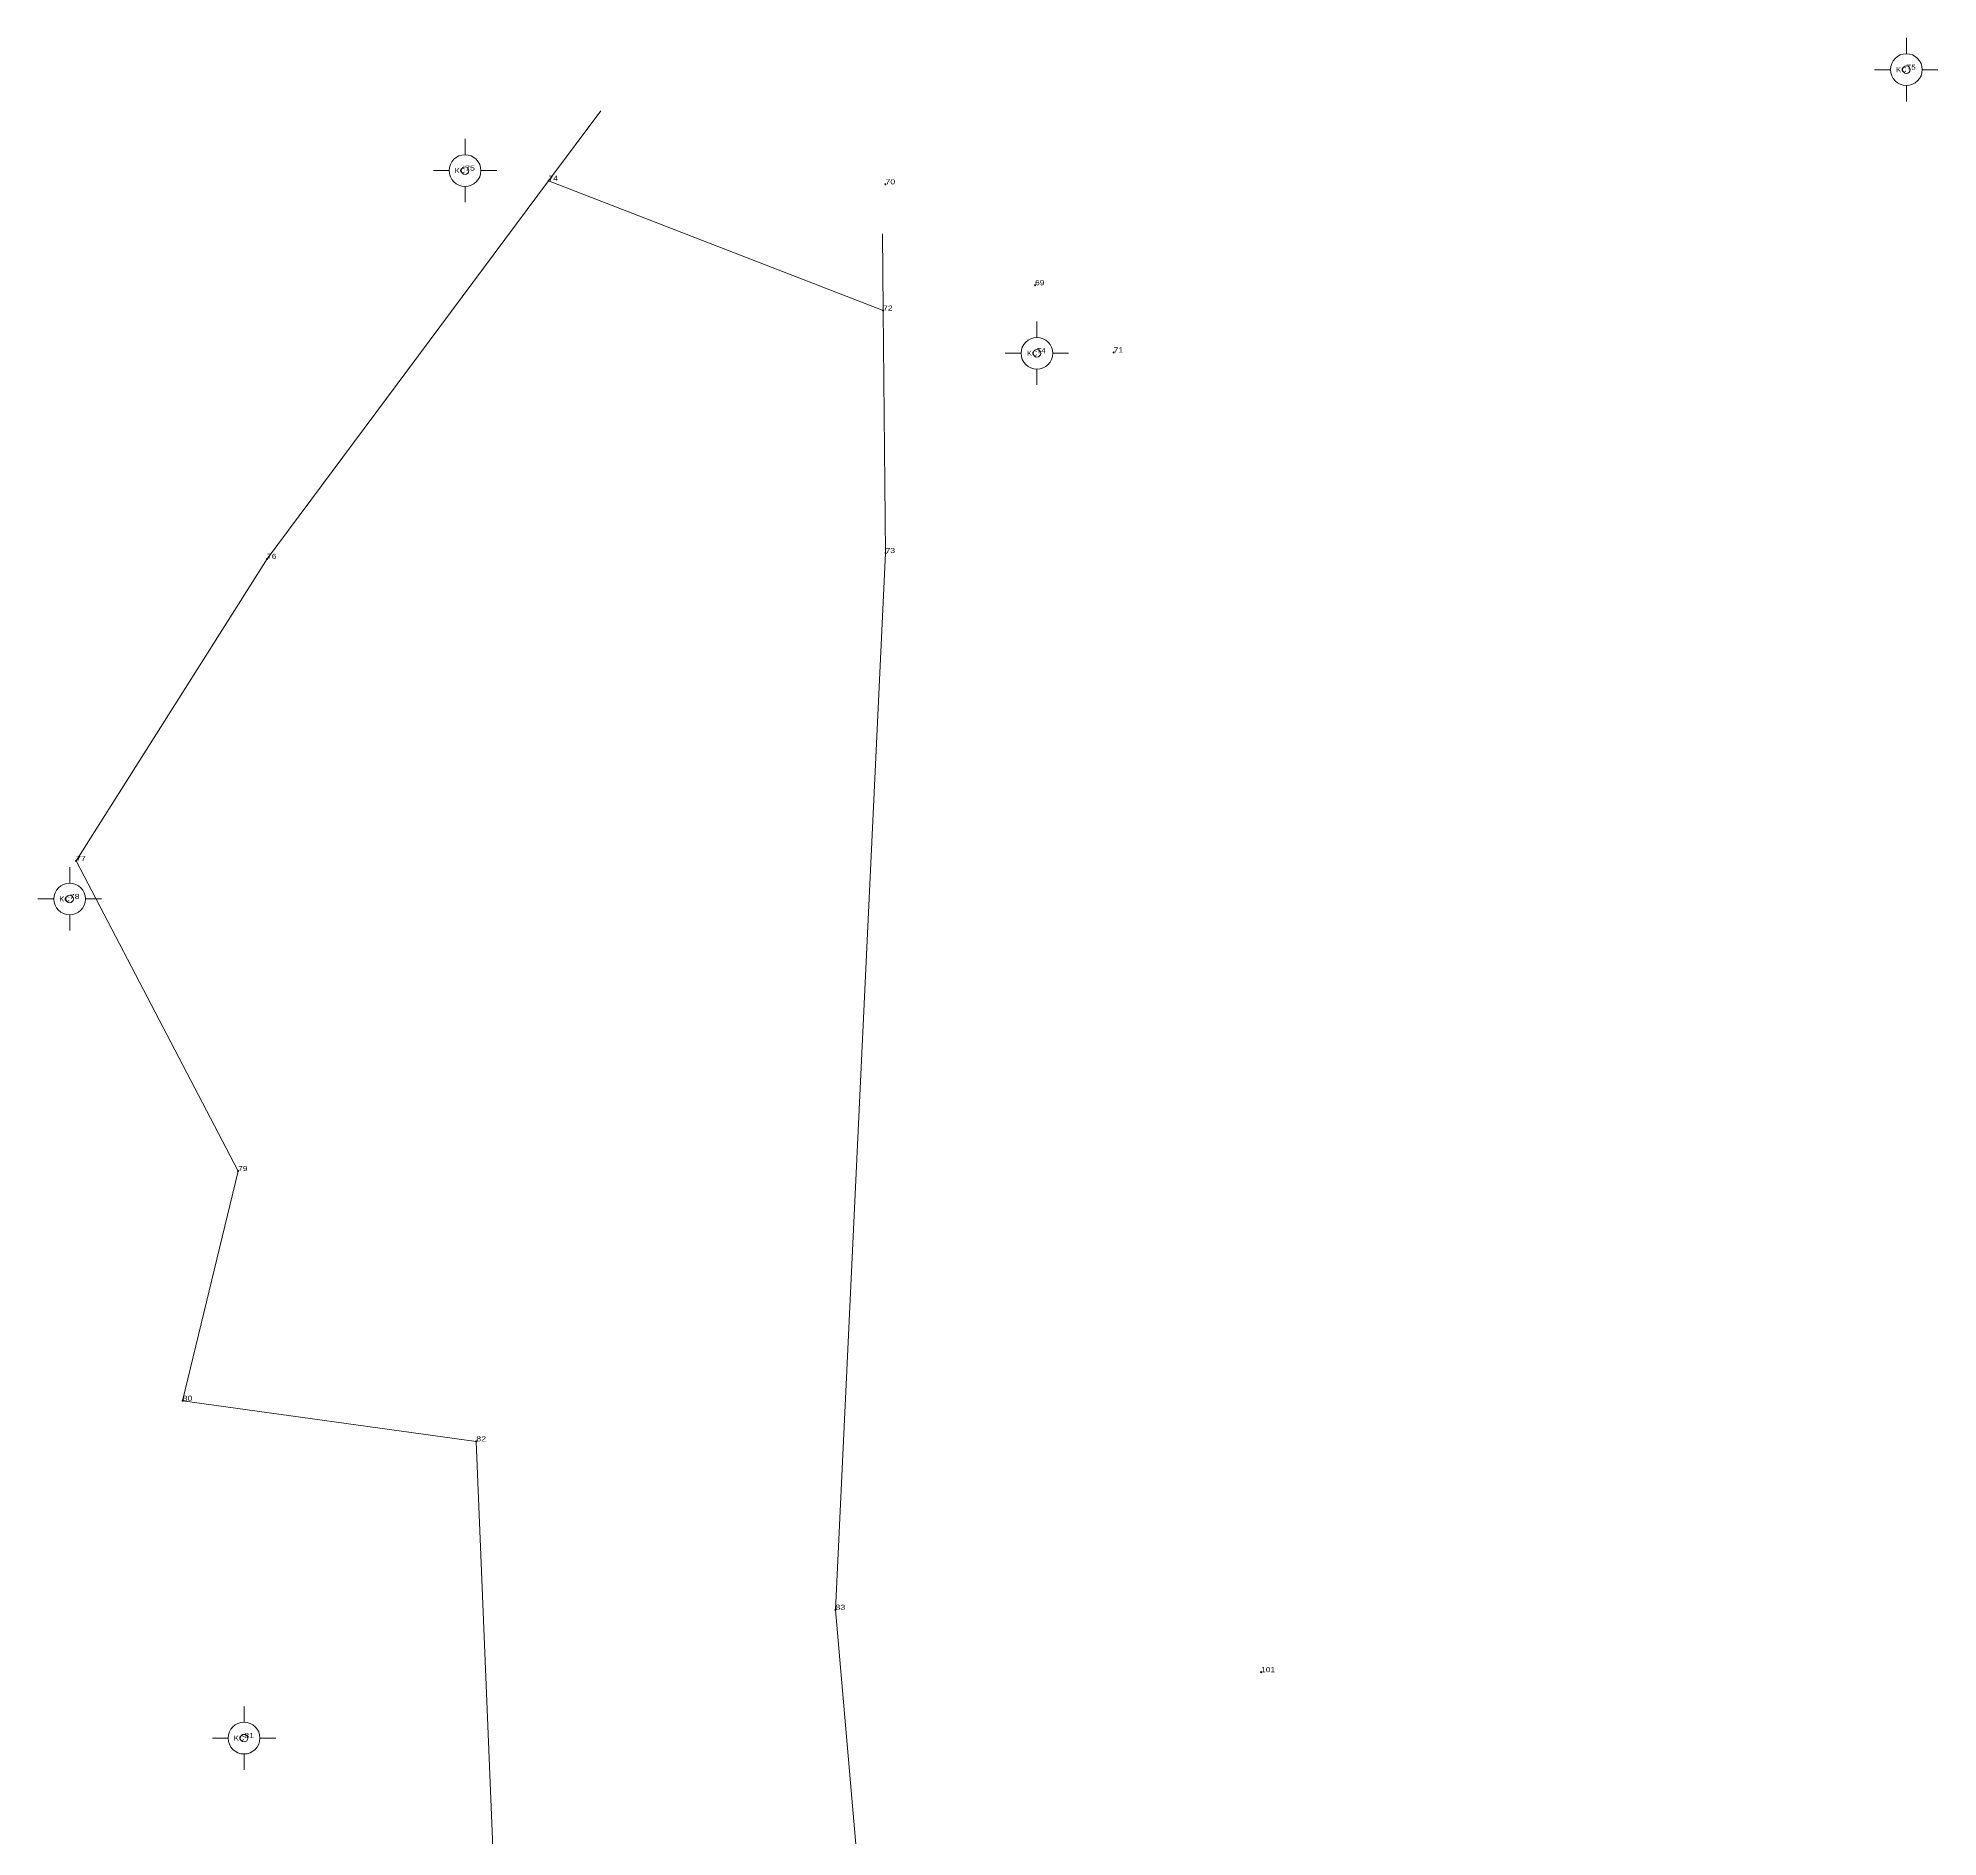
# Model space of a CAD drawing. Header units: metres. Extents: x 548092 to 552280, y 1838216 to 1839989.
# Drawn here: x 550333.2 to 550408.1, y 1838362.9 to 1838433.8 of the extents above; entities that cross this region are included whole.
import ezdxf
from ezdxf.enums import TextEntityAlignment as Align

# ---------------------------------------------------------------- set-up
doc = ezdxf.new("R2010")
doc.units = ezdxf.units.M
doc.header["$LTSCALE"] = 0.08
doc.header["$PDMODE"] = 32
doc.header["$PDSIZE"] = 0.04
for name, color, linetype, lineweight in [('10', 7, 'Continuous', 13), ('2', 7, 'Continuous', 13), ('7', 7, 'Continuous', 13)]:
    doc.layers.add(name, color=color, linetype=linetype, lineweight=lineweight)
doc.layers.add('12', color=7, linetype='Continuous')
doc.layers.add('9', color=7, linetype='Continuous')

msp = doc.modelspace()

# ---------------------------------------------------------------- linework, layer by layer
at = {"layer": '10'}
msp.add_lwpolyline([(550366.51, 1838423.08), (550353.32, 1838428.2), (550342.22, 1838413.29), (550334.69, 1838401.38), (550341.08, 1838389.15), (550338.89, 1838380.09), (550350.47, 1838378.49), (550351.26, 1838359.27), (550350.7, 1838349.13), (550354.25, 1838343.68), (550354.61, 1838332.53), (550355.41, 1838323.61), (550354.27, 1838307.29), (550350.91, 1838291.97), (550384.6, 1838299.21), (550382.67, 1838315.04), (550383.42, 1838317.94), (550378.77, 1838323.68), (550377.08, 1838334.88), (550381.74, 1838346.78), (550380.48, 1838360.54), (550365.55, 1838361.24), (550364.63, 1838371.85), (550366.61, 1838413.52)], close=True, dxfattribs=at)
at = {"layer": '2'}
for p, q in [((550355.38, 1838430.96), (550353.32, 1838428.2)), ((550366.48, 1838426.11), (550366.51, 1838423.08))]:
    msp.add_line(p, q, dxfattribs=at)
at = {"layer": '7'}
for p, q in [((550406.86, 1838433.21), (550406.86, 1838433.83)), ((550406.23, 1838432.58), (550405.6, 1838432.58)), ((550408.1, 1838432.58), (550407.48, 1838432.58)), ((550406.86, 1838431.33), (550406.86, 1838431.96)), ((550350.03, 1838429.23), (550350.03, 1838429.85)), ((550349.4, 1838428.6), (550348.78, 1838428.6)), ((550351.28, 1838428.6), (550350.65, 1838428.6)), ((550350.03, 1838427.35), (550350.03, 1838427.98)), ((550372.57, 1838422.02), (550372.57, 1838422.65)), ((550371.95, 1838421.4), (550371.32, 1838421.4)), ((550373.82, 1838421.4), (550373.2, 1838421.4)), ((550372.57, 1838420.15), (550372.57, 1838420.77)), ((550334.44, 1838400.5), (550334.44, 1838401.13)), ((550333.81, 1838399.88), (550333.19, 1838399.88)), ((550335.69, 1838399.88), (550335.06, 1838399.88)), ((550334.44, 1838398.63), (550334.44, 1838399.26)), ((550341.32, 1838367.41), (550341.32, 1838368.04)), ((550340.69, 1838366.79), (550340.07, 1838366.79)), ((550342.57, 1838366.79), (550341.94, 1838366.79)), ((550341.32, 1838365.54), (550341.32, 1838366.16))]:
    msp.add_line(p, q, dxfattribs=at)
for centre, radius in [((550406.85547, 1838432.58452), 0.625), ((550406.85547, 1838432.58452), 0.15), ((550350.02747, 1838428.60352), 0.625), ((550350.02747, 1838428.60352), 0.15), ((550372.57247, 1838421.39652), 0.625), ((550372.57247, 1838421.39652), 0.15), ((550334.43647, 1838399.88052), 0.625), ((550334.43647, 1838399.88052), 0.15), ((550341.31647, 1838366.78852), 0.625), ((550341.31647, 1838366.78852), 0.15)]:
    msp.add_circle(centre, radius, dxfattribs=at)
for p in [(550353.32, 1838428.2), (550366.6, 1838428.06), (550372.5, 1838424.08), (550366.51, 1838423.08), (550375.6, 1838421.43), (550366.61, 1838413.52), (550342.22, 1838413.29), (550334.69, 1838401.38), (550341.08, 1838389.15), (550338.89, 1838380.09), (550350.47, 1838378.49), (550364.63, 1838371.85), (550381.41, 1838369.39)]:
    msp.add_point(p, dxfattribs=at)

# ---------------------------------------------------------------- texts
at = {"layer": '12'}
for s, width, p in [('74', 1.25, (550353.32, 1838428.2)), ('70', 1.3, (550366.6, 1838428.06)), ('69', 1.25, (550372.5, 1838424.08)), ('72', 1.25, (550366.51, 1838423.08)), ('71', 1.25, (550375.6, 1838421.43)), ('73', 1.25, (550366.61, 1838413.52)), ('76', 1.25, (550342.22, 1838413.29)), ('77', 1.3, (550334.69, 1838401.38)), ('79', 1.25, (550341.08, 1838389.15)), ('80', 1.3, (550338.89, 1838380.09)), ('82', 1.3, (550350.47, 1838378.49)), ('83', 1.3, (550364.63, 1838371.85)), ('101', 1.25, (550381.41, 1838369.39))]:
    msp.add_text(s, height=0.2, dxfattribs=dict(at, width=width)).set_placement(p)
at = {"layer": '7'}
for s, width, p in [('T5', 1.15, (550406.86, 1838432.58)), ('75', 1.3, (550350.03, 1838428.6)), ('T4', 1.1, (550372.57, 1838421.4)), ('78', 1.3, (550334.44, 1838399.88)), ('81', 1.3, (550341.32, 1838366.79))]:
    msp.add_text(s, height=0.2, dxfattribs=dict(at, width=width)).set_placement(p)
at = {"layer": '9', "width": 1.1}
for p in [(550406.86, 1838432.48), (550350.03, 1838428.5), (550372.59, 1838421.3), (550334.44, 1838399.78), (550341.32, 1838366.69)]:
    msp.add_text('KC', height=0.2, dxfattribs=at).set_placement(p, align=Align.RIGHT)

doc.saveas('drawing.dxf')
